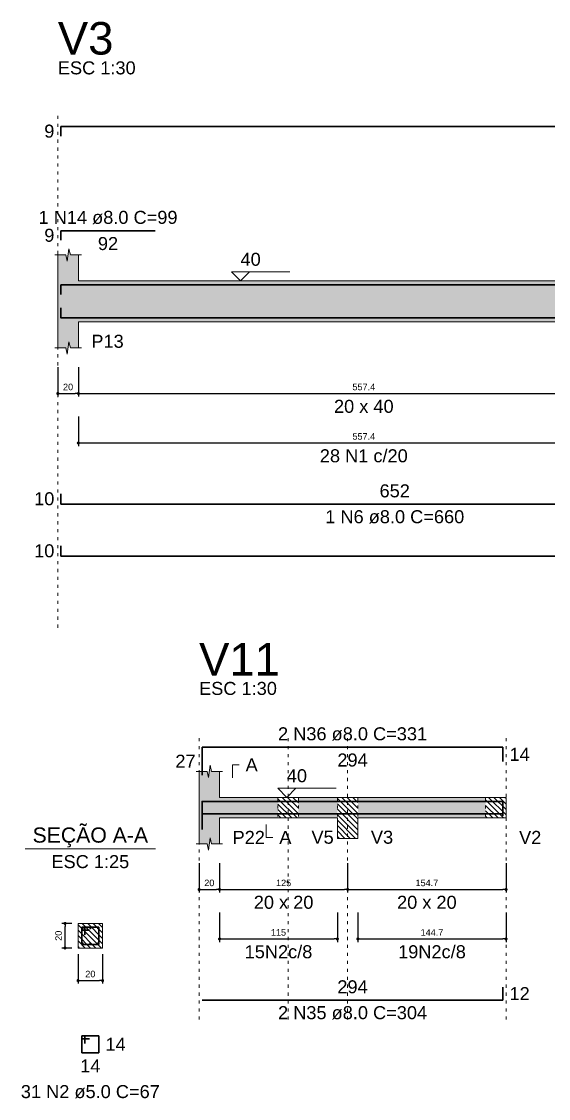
# Model space of a CAD drawing. Header units: millimetres. Extents: x 180 to 11148, y -1598 to 1045.
# Drawn here: x 1492.81 to 1509.96, y 9.52 to 44.58 of the extents above; entities that cross this region are included whole.
import ezdxf

# ---------------------------------------------------------------- set-up
doc = ezdxf.new("R2010")
doc.units = ezdxf.units.MM
doc.header["$MEASUREMENT"] = 0
doc.linetypes.add('DOT2', pattern=[3.175, 0, -3.175])
for name, color, linetype, lineweight in [('Descrição da armadura', 7, 'Continuous', 5), ('DT-Barras na forma', 2, 'Continuous', 30), ('DT-Barras no corte', 5, 'Continuous', 5), ('DT-Barras rebatidas', 2, 'Continuous', 30), ('DT-Cotas', 9, 'Continuous', 5), ('DT-Forma', 5, 'Continuous', 5), ('DT-Hachura forma vigas', 252, 'Continuous', 5), ('DT-Hachura intersecção vigas', 9, 'Continuous', 5), ('DT-Hachura seção vigas', 252, 'Continuous', 5), ('DT-Pontilhado', 9, 'DOT2', 5), ('DT-Textos', 7, 'Continuous', 5), ('DT-Título', 3, 'Continuous', 20), ('Textos armaduras', 7, 'Continuous', 5)]:
    doc.layers.add(name, color=color, linetype=linetype, lineweight=lineweight)
doc.styles.add('Arial', font='arial.ttf')
doc.dimstyles.new('UM_25.000000', dxfattribs={"dimtxt": 0.18, "dimasz": 0.1, "dimexe": 0.1, "dimexo": 0.2, "dimgap": 0, "dimtad": 1, "dimtih": 1, "dimtoh": 1, "dimdec": 1, "dimlfac": 25, "dimzin": 0, "dimdsep": 46, "dimtxsty": 'Standard', "dimcen": 0.09, "dimdle": 0.1, "dimadec": 1, "dimazin": 2, "dimtfac": 1, "dimtdec": 4, "dimtofl": 0, "dimtmove": 0, "dimatfit": 3, "dimfxl": 1, "dimtolj": 1, "dimarcsym": 0})
doc.dimstyles.new('UM_30.000000', dxfattribs={"dimtxt": 0.18, "dimasz": 0.1, "dimexe": 0.1, "dimexo": 0.2, "dimgap": 0, "dimtad": 1, "dimtih": 1, "dimtoh": 1, "dimdec": 1, "dimlfac": 30, "dimzin": 0, "dimdsep": 46, "dimtxsty": 'Standard', "dimcen": 0.09, "dimdle": 0.1, "dimadec": 1, "dimazin": 2, "dimtfac": 1, "dimtdec": 4, "dimtofl": 0, "dimtmove": 0, "dimatfit": 3, "dimfxl": 1, "dimtolj": 1, "dimarcsym": 0})
pattern_1 = [(135, (1363.44159, -104.45506), (-0.08838835, -0.08838835), [])]

# ---------------------------------------------------------------- blocks, each defined once
blk = doc.blocks.new('_Dot')
at = {"color": 0, "linetype": 'ByBlock', "lineweight": -2}
blk.add_line((-0.5, 0), (-1, 0), dxfattribs=at)
at = {"color": 0, "linetype": 'ByBlock', "const_width": 0.5}
blk.add_lwpolyline([(-0.25, 0, 1), (0.25, 0, 1)], format="xyb", close=True, dxfattribs=at)
blk = doc.blocks.new('*D255')
at = {"layer": 'Defpoints', "color": 0, "transparency": 16777216}
for p in [(1493.995, 33.528), (1494.662, 33.528), (1494.662, 32.469)]:
    blk.add_point(p, dxfattribs=at)
at = {"layer": 'DT-Cotas', "color": 0, "lineweight": -2, "transparency": 16777216}
for p, q in [((1493.995, 33.328), (1493.995, 32.369)), ((1494.662, 33.328), (1494.662, 32.369)), ((1494.095, 32.469), (1494.562, 32.469))]:
    blk.add_line(p, q, dxfattribs=at)
at = {"layer": 'DT-Cotas', "color": 0, "lineweight": -2, "transparency": 16777216, "xscale": 0.1000000014901161, "yscale": 0.1000000014901161, "zscale": 0.1000000014901161, "rotation": 180}
blk.add_blockref('_Dot', (1493.995, 32.469), dxfattribs=at)
at = {"layer": 'DT-Cotas', "color": 0, "lineweight": -2, "transparency": 16777216, "xscale": 0.1000000014901161, "yscale": 0.1000000014901161, "zscale": 0.1000000014901161}
blk.add_blockref('_Dot', (1494.662, 32.469), dxfattribs=at)
at = {"layer": 'DT-Cotas', "transparency": 16777216, "insert": (1494.328, 32.681), "char_height": 0.2118, "attachment_point": 5, "rotation": 0.0057, "style": 'Arial'}
blk.add_mtext('\\A1;20', dxfattribs=at)
blk = doc.blocks.new('*D256')
at = {"layer": 'Defpoints', "color": 0, "transparency": 16777216}
for p in [(1494.662, 33.528), (1513.242, 33.528), (1513.242, 32.469)]:
    blk.add_point(p, dxfattribs=at)
at = {"layer": 'DT-Cotas', "color": 0, "lineweight": -2, "transparency": 16777216}
for p, q in [((1494.662, 33.328), (1494.662, 32.369)), ((1513.242, 33.328), (1513.242, 32.369)), ((1494.762, 32.469), (1513.142, 32.469))]:
    blk.add_line(p, q, dxfattribs=at)
at = {"layer": 'DT-Cotas', "color": 0, "lineweight": -2, "transparency": 16777216, "xscale": 0.1000000014901161, "yscale": 0.1000000014901161, "zscale": 0.1000000014901161, "rotation": 180}
blk.add_blockref('_Dot', (1494.662, 32.469), dxfattribs=at)
at = {"layer": 'DT-Cotas', "color": 0, "lineweight": -2, "transparency": 16777216, "xscale": 0.1000000014901161, "yscale": 0.1000000014901161, "zscale": 0.1000000014901161}
blk.add_blockref('_Dot', (1513.242, 32.469), dxfattribs=at)
at = {"layer": 'DT-Cotas', "transparency": 16777216, "insert": (1503.952, 32.681), "char_height": 0.2118, "attachment_point": 5, "rotation": 0.0057, "style": 'Arial'}
blk.add_mtext('\\A1;557.4', dxfattribs=at)
blk = doc.blocks.new('*D268')
at = {"layer": 'Defpoints', "color": 0, "transparency": 16777216}
for p in [(1494.662, 31.919), (1513.242, 31.919), (1513.242, 30.86)]:
    blk.add_point(p, dxfattribs=at)
at = {"layer": 'DT-Cotas', "color": 0, "lineweight": -2, "transparency": 16777216}
for p, q in [((1494.662, 31.719), (1494.662, 30.76)), ((1513.242, 31.719), (1513.242, 30.76)), ((1494.762, 30.86), (1513.142, 30.86))]:
    blk.add_line(p, q, dxfattribs=at)
at = {"layer": 'DT-Cotas', "color": 0, "lineweight": -2, "transparency": 16777216, "xscale": 0.1000000014901161, "yscale": 0.1000000014901161, "zscale": 0.1000000014901161, "rotation": 180}
blk.add_blockref('_Dot', (1494.662, 30.86), dxfattribs=at)
at = {"layer": 'DT-Cotas', "color": 0, "lineweight": -2, "transparency": 16777216, "xscale": 0.1000000014901161, "yscale": 0.1000000014901161, "zscale": 0.1000000014901161}
blk.add_blockref('_Dot', (1513.242, 30.86), dxfattribs=at)
at = {"layer": 'DT-Cotas', "transparency": 16777216, "insert": (1503.952, 31.071), "char_height": 0.2118, "attachment_point": 5, "rotation": 0.0057, "style": 'Arial'}
blk.add_mtext('\\A1;557.4', dxfattribs=at)
blk = doc.blocks.new('*D332')
at = {"layer": 'Defpoints', "color": 0, "transparency": 16777216}
for p in [(1494.228, 15.221), (1494.652, 15.221), (1494.652, 14.421)]:
    blk.add_point(p, dxfattribs=at)
at = {"layer": 'DT-Cotas', "color": 0, "lineweight": -2, "transparency": 16777216}
for p, q in [((1494.452, 15.221), (1494.128, 15.221)), ((1494.228, 14.521), (1494.228, 15.121)), ((1494.452, 14.421), (1494.128, 14.421))]:
    blk.add_line(p, q, dxfattribs=at)
at = {"layer": 'DT-Cotas', "color": 0, "lineweight": -2, "transparency": 16777216, "xscale": 0.1000000014901161, "yscale": 0.1000000014901161, "zscale": 0.1000000014901161}
for p, rotation in [((1494.228, 15.221), 90), ((1494.228, 14.421), 270)]:
    blk.add_blockref('_Dot', p, dxfattribs=dict(at, rotation=rotation))
at = {"layer": 'DT-Cotas', "transparency": 16777216, "insert": (1494.017, 14.821), "char_height": 0.2118, "attachment_point": 5, "rotation": 90, "style": 'Arial'}
blk.add_mtext('\\A1;20', dxfattribs=at)
blk = doc.blocks.new('*D333')
at = {"layer": 'Defpoints', "color": 0, "transparency": 16777216}
for p in [(1494.652, 14.421), (1495.452, 14.421), (1495.452, 13.362)]:
    blk.add_point(p, dxfattribs=at)
at = {"layer": 'DT-Cotas', "color": 0, "lineweight": -2, "transparency": 16777216}
for p, q in [((1494.652, 14.221), (1494.652, 13.262)), ((1495.452, 14.221), (1495.452, 13.262)), ((1494.752, 13.362), (1495.352, 13.362))]:
    blk.add_line(p, q, dxfattribs=at)
at = {"layer": 'DT-Cotas', "color": 0, "lineweight": -2, "transparency": 16777216, "xscale": 0.1000000014901161, "yscale": 0.1000000014901161, "zscale": 0.1000000014901161, "rotation": 180}
blk.add_blockref('_Dot', (1494.652, 13.362), dxfattribs=at)
at = {"layer": 'DT-Cotas', "color": 0, "lineweight": -2, "transparency": 16777216, "xscale": 0.1000000014901161, "yscale": 0.1000000014901161, "zscale": 0.1000000014901161}
blk.add_blockref('_Dot', (1495.452, 13.362), dxfattribs=at)
at = {"layer": 'DT-Cotas', "transparency": 16777216, "insert": (1495.052, 13.574), "char_height": 0.2118, "attachment_point": 5, "rotation": 0.0057, "style": 'Arial'}
blk.add_mtext('\\A1;20', dxfattribs=at)
blk = doc.blocks.new('*D317')
at = {"layer": 'Defpoints', "color": 0, "transparency": 16777216}
for p in [(1498.591, 17.386), (1499.258, 17.386), (1499.258, 16.327)]:
    blk.add_point(p, dxfattribs=at)
at = {"layer": 'DT-Cotas', "color": 0, "lineweight": -2, "transparency": 16777216}
for p, q in [((1498.591, 17.186), (1498.591, 16.227)), ((1499.258, 17.186), (1499.258, 16.227)), ((1498.691, 16.327), (1499.158, 16.327))]:
    blk.add_line(p, q, dxfattribs=at)
at = {"layer": 'DT-Cotas', "color": 0, "lineweight": -2, "transparency": 16777216, "xscale": 0.1000000014901161, "yscale": 0.1000000014901161, "zscale": 0.1000000014901161, "rotation": 180}
blk.add_blockref('_Dot', (1498.591, 16.327), dxfattribs=at)
at = {"layer": 'DT-Cotas', "color": 0, "lineweight": -2, "transparency": 16777216, "xscale": 0.1000000014901161, "yscale": 0.1000000014901161, "zscale": 0.1000000014901161}
blk.add_blockref('_Dot', (1499.258, 16.327), dxfattribs=at)
at = {"layer": 'DT-Cotas', "transparency": 16777216, "insert": (1498.924, 16.539), "char_height": 0.2118, "attachment_point": 5, "rotation": 0.0057, "style": 'Arial'}
blk.add_mtext('\\A1;20', dxfattribs=at)
blk = doc.blocks.new('*D318')
at = {"layer": 'Defpoints', "color": 0, "transparency": 16777216}
for p in [(1499.258, 17.386), (1503.426, 17.386), (1503.426, 16.327)]:
    blk.add_point(p, dxfattribs=at)
at = {"layer": 'DT-Cotas', "color": 0, "lineweight": -2, "transparency": 16777216}
for p, q in [((1499.258, 17.186), (1499.258, 16.227)), ((1503.426, 17.186), (1503.426, 16.227)), ((1499.358, 16.327), (1503.326, 16.327))]:
    blk.add_line(p, q, dxfattribs=at)
at = {"layer": 'DT-Cotas', "color": 0, "lineweight": -2, "transparency": 16777216, "xscale": 0.1000000014901161, "yscale": 0.1000000014901161, "zscale": 0.1000000014901161, "rotation": 180}
blk.add_blockref('_Dot', (1499.258, 16.327), dxfattribs=at)
at = {"layer": 'DT-Cotas', "color": 0, "lineweight": -2, "transparency": 16777216, "xscale": 0.1000000014901161, "yscale": 0.1000000014901161, "zscale": 0.1000000014901161}
blk.add_blockref('_Dot', (1503.426, 16.327), dxfattribs=at)
at = {"layer": 'DT-Cotas', "transparency": 16777216, "insert": (1501.342, 16.539), "char_height": 0.2118, "attachment_point": 5, "rotation": 0.0057, "style": 'Arial'}
blk.add_mtext('\\A1;125', dxfattribs=at)
blk = doc.blocks.new('*D319')
at = {"layer": 'Defpoints', "color": 0, "transparency": 16777216}
for p in [(1503.426, 17.386), (1508.581, 17.386), (1508.581, 16.327)]:
    blk.add_point(p, dxfattribs=at)
at = {"layer": 'DT-Cotas', "color": 0, "lineweight": -2, "transparency": 16777216}
for p, q in [((1503.426, 17.186), (1503.426, 16.227)), ((1508.581, 17.186), (1508.581, 16.227)), ((1503.526, 16.327), (1508.481, 16.327))]:
    blk.add_line(p, q, dxfattribs=at)
at = {"layer": 'DT-Cotas', "color": 0, "lineweight": -2, "transparency": 16777216, "xscale": 0.1000000014901161, "yscale": 0.1000000014901161, "zscale": 0.1000000014901161, "rotation": 180}
blk.add_blockref('_Dot', (1503.426, 16.327), dxfattribs=at)
at = {"layer": 'DT-Cotas', "color": 0, "lineweight": -2, "transparency": 16777216, "xscale": 0.1000000014901161, "yscale": 0.1000000014901161, "zscale": 0.1000000014901161}
blk.add_blockref('_Dot', (1508.581, 16.327), dxfattribs=at)
at = {"layer": 'DT-Cotas', "transparency": 16777216, "insert": (1506.004, 16.539), "char_height": 0.2118, "attachment_point": 5, "rotation": 0.0057, "style": 'Arial'}
blk.add_mtext('\\A1;154.7', dxfattribs=at)
blk = doc.blocks.new('*D320')
at = {"layer": 'Defpoints', "color": 0, "transparency": 16777216}
for p in [(1499.258, 15.776), (1503.092, 15.776), (1503.092, 14.717)]:
    blk.add_point(p, dxfattribs=at)
at = {"layer": 'DT-Cotas', "color": 0, "lineweight": -2, "transparency": 16777216}
for p, q in [((1499.258, 15.576), (1499.258, 14.617)), ((1503.092, 15.576), (1503.092, 14.617)), ((1499.358, 14.717), (1502.992, 14.717))]:
    blk.add_line(p, q, dxfattribs=at)
at = {"layer": 'DT-Cotas', "color": 0, "lineweight": -2, "transparency": 16777216, "xscale": 0.1000000014901161, "yscale": 0.1000000014901161, "zscale": 0.1000000014901161, "rotation": 180}
blk.add_blockref('_Dot', (1499.258, 14.717), dxfattribs=at)
at = {"layer": 'DT-Cotas', "color": 0, "lineweight": -2, "transparency": 16777216, "xscale": 0.1000000014901161, "yscale": 0.1000000014901161, "zscale": 0.1000000014901161}
blk.add_blockref('_Dot', (1503.092, 14.717), dxfattribs=at)
at = {"layer": 'DT-Cotas', "transparency": 16777216, "insert": (1501.175, 14.929), "char_height": 0.2118, "attachment_point": 5, "rotation": 0.0057, "style": 'Arial'}
blk.add_mtext('\\A1;115', dxfattribs=at)
blk = doc.blocks.new('*D321')
at = {"layer": 'Defpoints', "color": 0, "transparency": 16777216}
for p in [(1503.759, 15.776), (1508.581, 15.776), (1508.581, 14.717)]:
    blk.add_point(p, dxfattribs=at)
at = {"layer": 'DT-Cotas', "color": 0, "lineweight": -2, "transparency": 16777216}
for p, q in [((1503.759, 15.576), (1503.759, 14.617)), ((1508.581, 15.576), (1508.581, 14.617)), ((1503.859, 14.717), (1508.481, 14.717))]:
    blk.add_line(p, q, dxfattribs=at)
at = {"layer": 'DT-Cotas', "color": 0, "lineweight": -2, "transparency": 16777216, "xscale": 0.1000000014901161, "yscale": 0.1000000014901161, "zscale": 0.1000000014901161, "rotation": 180}
blk.add_blockref('_Dot', (1503.759, 14.717), dxfattribs=at)
at = {"layer": 'DT-Cotas', "color": 0, "lineweight": -2, "transparency": 16777216, "xscale": 0.1000000014901161, "yscale": 0.1000000014901161, "zscale": 0.1000000014901161}
blk.add_blockref('_Dot', (1508.581, 14.717), dxfattribs=at)
at = {"layer": 'DT-Cotas', "transparency": 16777216, "insert": (1506.17, 14.929), "char_height": 0.2118, "attachment_point": 5, "rotation": 0.0057, "style": 'Arial'}
blk.add_mtext('\\A1;144.7', dxfattribs=at)

msp = doc.modelspace()

# ---------------------------------------------------------------- hatches: boundary and pattern name
at = {"layer": 'DT-Hachura forma vigas', "linetype": 'Continuous'}
for points in [[(1518.9066, 35.4657), (1518.4066, 35.4657), (1518.4066, 36.1323), (1513.9086, 36.1323), (1513.9086, 36.9797), (1513.6502, 36.9797), (1513.6002, 37.1797), (1513.5502, 36.7797), (1513.5002, 36.9797), (1513.2419, 36.9797), (1513.2419, 36.1323), (1494.6616, 36.1323), (1494.6616, 36.9797), (1494.4032, 36.9797), (1494.3532, 37.1797), (1494.3032, 36.7797), (1494.2532, 36.9797), (1493.9949, 36.9797), (1493.9949, 36.1323), (1493.9949, 34.799), (1493.9949, 33.9517), (1494.2532, 33.9517), (1494.3032, 33.7517), (1494.3532, 34.1517), (1494.4032, 33.9517), (1494.6616, 33.9517), (1494.6616, 34.799), (1513.2419, 34.799), (1513.2419, 33.9517), (1513.5002, 33.9517), (1513.5502, 33.7517), (1513.6002, 34.1517), (1513.6502, 33.9517), (1513.9086, 33.9517), (1513.9086, 34.799), (1518.4066, 34.799), (1518.9066, 34.799), (1526.6612, 34.799), (1527.3279, 34.799), (1532.3196, 34.799), (1532.3196, 33.9517), (1532.5779, 33.9517), (1532.6279, 33.7517), (1532.6779, 34.1517), (1532.7279, 33.9517), (1532.9862, 33.9517), (1532.9862, 34.799), (1540.6556, 34.799), (1541.3222, 34.799), (1546.3176, 34.799), (1546.3176, 33.9517), (1546.5759, 33.9517), (1546.6259, 33.7517), (1546.6759, 34.1517), (1546.7259, 33.9517), (1546.9842, 33.9517), (1546.9842, 34.799), (1554.7496, 34.799), (1555.2496, 34.799), (1565.2399, 34.799), (1565.2399, 33.9517), (1565.4982, 33.9517), (1565.5482, 33.7517), (1565.5982, 34.1517), (1565.6482, 33.9517), (1565.9066, 33.9517), (1565.9066, 34.799), (1584.3176, 34.799), (1584.3176, 33.9517), (1584.5759, 33.9517), (1584.6259, 33.7517), (1584.6759, 34.1517), (1584.7259, 33.9517), (1584.9842, 33.9517), (1584.9842, 34.799), (1584.9842, 36.1323), (1584.9842, 36.9797), (1584.7259, 36.9797), (1584.6759, 37.1797), (1584.6259, 36.7797), (1584.5759, 36.9797), (1584.3176, 36.9797), (1584.3176, 36.1323), (1565.9066, 36.1323), (1565.9066, 36.9797), (1565.6482, 36.9797), (1565.5982, 37.1797), (1565.5482, 36.7797), (1565.4982, 36.9797), (1565.2399, 36.9797), (1565.2399, 36.1323), (1555.2496, 36.1323), (1555.2496, 35.4657), (1554.7496, 35.4657), (1554.7496, 36.1323), (1546.9842, 36.1323), (1546.9842, 36.9797), (1546.7259, 36.9797), (1546.6759, 37.1797), (1546.6259, 36.7797), (1546.5759, 36.9797), (1546.3176, 36.9797), (1546.3176, 36.1323), (1541.3222, 36.1323), (1541.3222, 35.4657), (1540.6556, 35.4657), (1540.6556, 36.1323), (1532.9862, 36.1323), (1532.9862, 36.9797), (1532.7279, 36.9797), (1532.6779, 37.1797), (1532.6279, 36.7797), (1532.5779, 36.9797), (1532.3196, 36.9797), (1532.3196, 36.1323), (1527.3279, 36.1323), (1527.3279, 35.4657), (1526.6612, 35.4657), (1526.6612, 36.1323), (1518.9066, 36.1323), (1518.9066, 35.4657)], [(1499.2578, 18.6569), (1501.1578, 18.6569), (1501.1578, 19.3235), (1499.2578, 19.3235), (1499.2578, 20.1709), (1498.9995, 20.1709), (1498.9495, 20.3709), (1498.8995, 19.9709), (1498.8495, 20.1709), (1498.5911, 20.1709), (1498.5911, 19.3235), (1498.5911, 18.6569), (1498.5911, 17.8095), (1498.8495, 17.8095), (1498.8995, 17.6095), (1498.9495, 18.0095), (1498.9995, 17.8095), (1499.2578, 17.8095), (1499.2578, 18.6569)], [(1501.8245, 18.6569), (1503.0925, 18.6569), (1503.0925, 19.3235), (1501.8245, 19.3235), (1501.8245, 18.6569)], [(1503.7591, 18.6569), (1507.9148, 18.6569), (1507.9148, 19.3235), (1503.7591, 19.3235), (1503.7591, 18.6569)]]:
    msp.add_hatch(color=256, dxfattribs=at).paths.add_polyline_path(points)
at = {"layer": 'DT-Hachura intersecção vigas', "linetype": 'Continuous'}
h = msp.add_hatch(dxfattribs=at)
h.set_pattern_fill('ANSI31', color=256, angle=90, style=0)
h.set_pattern_definition(pattern_1)
h.paths.add_polyline_path([(1501.1578, 18.6569), (1501.8245, 18.6569), (1501.8245, 19.3235), (1501.1578, 19.3235), (1501.1578, 18.6569)])
h = msp.add_hatch(dxfattribs=at)
h.set_pattern_fill('ANSI31', color=256, angle=90, style=0)
h.set_pattern_definition(pattern_1)
h.paths.add_polyline_path([(1503.0925, 17.9902), (1503.7591, 17.9902), (1503.7591, 18.6569), (1503.7591, 19.3235), (1503.0925, 19.3235), (1503.0925, 18.6569), (1503.0925, 17.9902)])
h = msp.add_hatch(dxfattribs=at)
h.set_pattern_fill('ANSI31', color=256, angle=90, style=0)
h.set_pattern_definition(pattern_1)
h.paths.add_polyline_path([(1507.9148, 18.6569), (1508.5815, 18.6569), (1508.5815, 19.3235), (1507.9148, 19.3235), (1507.9148, 18.6569)])
at = {"layer": 'DT-Hachura seção vigas', "linetype": 'Continuous'}
h = msp.add_hatch(dxfattribs=at)
h.set_pattern_fill('ANSI31', color=256, angle=90, style=0)
h.set_pattern_definition(pattern_1)
h.paths.add_polyline_path([(1494.652, 14.4209), (1494.652, 14.4209), (1495.452, 14.4209), (1495.452, 15.2209), (1494.652, 15.2209), (1494.652, 14.4209)])

# ---------------------------------------------------------------- linework, layer by layer
at = {"layer": 'DT-Barras na forma'}
for p, q in [((1494.872, 15.1009), (1494.772, 15.1009)), ((1494.772, 15.1009), (1494.772, 14.5409)), ((1495.332, 15.1009), (1494.772, 15.1009)), ((1494.772, 15.1009), (1494.772, 15.0009)), ((1494.872, 14.8509), (1494.872, 15.1009)), ((1495.332, 14.5409), (1495.332, 15.1009)), ((1494.772, 15.0009), (1495.022, 15.0009)), ((1494.772, 14.5409), (1495.332, 14.5409))]:
    msp.add_line(p, q, dxfattribs=at)
for points in [[(1494.0949, 35.6957), (1494.0949, 36.0023), (1497.1616, 36.0023)], [(1494.0949, 35.6957), (1494.0949, 36.0023), (1533.7882, 36.0023)], [(1494.0949, 35.2623), (1494.0949, 34.929), (1515.8232, 34.929)], [(1494.0949, 35.2623), (1494.0949, 34.929), (1533.6574, 34.929)], [(1498.6911, 18.7869), (1508.4815, 18.7869), (1508.4815, 19.2002)], [(1498.6911, 18.2793), (1498.6911, 19.1935), (1508.4815, 19.1935), (1508.4815, 18.7269)]]:
    msp.add_lwpolyline(points, dxfattribs=at)
at = {"layer": 'DT-Barras no corte'}
for centre in [(1494.808, 15.0649), (1495.052, 15.0649), (1495.296, 15.0649), (1494.808, 14.5769), (1495.052, 14.5769), (1495.296, 14.5769)]:
    msp.add_circle(centre, 0.016, dxfattribs=at)
at = {"layer": 'DT-Barras rebatidas'}
for p, q in [((1494.0949, 40.8495), (1494.0949, 41.1561)), ((1494.0949, 41.1561), (1533.7882, 41.1561)), ((1494.0949, 37.4607), (1494.0949, 37.7673)), ((1494.0949, 37.7673), (1497.1616, 37.7673)), ((1494.0949, 29.2049), (1494.0949, 28.8715)), ((1494.0949, 28.8715), (1515.8232, 28.8715)), ((1494.0949, 27.5105), (1494.0949, 27.1771)), ((1494.0949, 27.1771), (1533.6574, 27.1771)), ((1498.6911, 20.0443), (1498.6911, 20.9585)), ((1498.6911, 20.9585), (1508.4815, 20.9585)), ((1508.4815, 20.9585), (1508.4815, 20.4919)), ((1508.4815, 12.7294), (1508.4815, 13.1427)), ((1498.6911, 12.7294), (1508.4815, 12.7294)), ((1494.872, 11.5675), (1494.772, 11.5675)), ((1494.772, 11.5675), (1494.772, 11.0075)), ((1495.332, 11.5675), (1494.772, 11.5675)), ((1494.772, 11.5675), (1494.772, 11.4675)), ((1494.872, 11.3175), (1494.872, 11.5675)), ((1495.332, 11.0075), (1495.332, 11.5675)), ((1494.772, 11.4675), (1495.022, 11.4675)), ((1494.772, 11.0075), (1495.332, 11.0075))]:
    msp.add_line(p, q, dxfattribs=at)
at = {"layer": 'DT-Forma'}
for p, q in [((1494.3032, 36.7795), (1494.3532, 37.1795)), ((1494.3532, 37.1795), (1494.4032, 36.9795)), ((1493.8949, 36.9795), (1494.2532, 36.9795)), ((1493.9949, 36.1323), (1493.9949, 36.9795)), ((1494.2532, 36.9795), (1494.3032, 36.7795)), ((1494.4032, 36.9795), (1494.7616, 36.9795)), ((1494.6616, 36.9795), (1494.6616, 36.1323)), ((1494.6616, 36.1323), (1513.2419, 36.1323)), ((1493.9949, 34.799), (1493.9949, 33.9518)), ((1494.6616, 33.9518), (1494.6616, 34.799)), ((1494.6616, 34.799), (1513.2419, 34.799)), ((1494.3032, 33.7518), (1494.3532, 34.1518)), ((1494.3532, 34.1518), (1494.4032, 33.9518)), ((1493.8949, 33.9518), (1494.2532, 33.9518)), ((1494.2532, 33.9518), (1494.3032, 33.7518)), ((1494.4032, 33.9518), (1494.7616, 33.9518)), ((1498.8995, 19.9707), (1498.9495, 20.3707)), ((1498.9495, 20.3707), (1498.9995, 20.1707)), ((1498.4911, 20.1707), (1498.8495, 20.1707)), ((1498.5911, 19.3235), (1498.5911, 20.1707)), ((1498.8495, 20.1707), (1498.8995, 19.9707)), ((1498.9995, 20.1707), (1499.3578, 20.1707)), ((1499.2578, 20.1707), (1499.2578, 19.3235)), ((1499.2578, 19.3235), (1501.1578, 19.3235)), ((1501.1578, 19.3235), (1501.8245, 19.3235)), ((1501.8245, 19.3235), (1503.0925, 19.3235)), ((1503.0925, 19.3235), (1503.7591, 19.3235)), ((1503.7591, 19.3235), (1507.9148, 19.3235)), ((1507.9148, 19.3235), (1508.5815, 19.3235)), ((1498.5911, 18.6569), (1498.5911, 17.8097)), ((1499.2578, 17.8097), (1499.2578, 18.6569)), ((1499.2578, 18.6569), (1501.1578, 18.6569)), ((1501.1578, 18.6569), (1501.8245, 18.6569)), ((1501.8245, 18.6569), (1503.0925, 18.6569)), ((1503.0925, 18.6569), (1503.0925, 17.9902)), ((1503.7591, 17.9902), (1503.7591, 18.6569)), ((1503.7591, 18.6569), (1507.9148, 18.6569)), ((1507.9148, 18.6569), (1508.5815, 18.6569)), ((1498.8995, 17.6097), (1498.9495, 18.0097)), ((1498.9495, 18.0097), (1498.9995, 17.8097)), ((1503.0925, 17.9902), (1503.7591, 17.9902)), ((1498.4911, 17.8097), (1498.8495, 17.8097)), ((1498.8495, 17.8097), (1498.8995, 17.6097)), ((1498.9995, 17.8097), (1499.3578, 17.8097)), ((1495.452, 15.2209), (1494.652, 15.2209)), ((1494.652, 15.2209), (1494.652, 15.2209)), ((1494.652, 15.2209), (1494.652, 14.4209)), ((1495.452, 14.4209), (1495.452, 15.2209)), ((1495.452, 15.2209), (1495.452, 15.2209)), ((1494.652, 14.4209), (1495.452, 14.4209)), ((1494.652, 14.4209), (1494.652, 14.4209)), ((1495.452, 14.4209), (1495.452, 14.4209))]:
    msp.add_line(p, q, dxfattribs=at)
at = {"layer": 'DT-Forma', "linetype": 'Continuous'}
for p, q in [((1493.9949, 34.799), (1493.9949, 36.1323)), ((1498.5911, 18.6569), (1498.5911, 19.3235)), ((1508.5815, 19.3235), (1508.5815, 18.6569))]:
    msp.add_line(p, q, dxfattribs=at)
at = {"layer": 'DT-Pontilhado', "ltscale": 0.05}
for p, q in [((1493.9949, 24.8473), (1493.9949, 41.5797)), ((1498.5911, 12.094), (1498.5911, 21.3821)), ((1501.4911, 12.094), (1501.4911, 21.3821)), ((1503.4258, 12.094), (1503.4258, 21.3821)), ((1508.5815, 12.094), (1508.5815, 21.3821)), ((1501.1578, 19.3235), (1501.1578, 18.6569)), ((1501.8245, 19.3235), (1501.8245, 18.6569)), ((1503.0925, 19.3235), (1503.0925, 18.6569)), ((1503.7591, 19.3235), (1503.7591, 18.6569)), ((1507.9148, 19.3235), (1507.9148, 18.6569))]:
    msp.add_line(p, q, dxfattribs=at)
at = {"layer": 'DT-Textos'}
msp.add_line((1492.934, 17.6507), (1497.17, 17.6507), dxfattribs=at)
for points in [[(1500.2357, 36.4289), (1499.9391, 36.1323), (1499.6426, 36.4289), (1501.5488, 36.4289)], [(1499.6814, 19.9589), (1499.6814, 20.3825), (1499.8932, 20.3825)], [(1501.7425, 19.62), (1501.446, 19.3235), (1501.1495, 19.62), (1503.0557, 19.62)], [(1500.7778, 18.4451), (1500.7778, 18.0215), (1500.9896, 18.0215)]]:
    msp.add_lwpolyline(points, dxfattribs=at)

# ---------------------------------------------------------------- texts
at = {"layer": 'Descrição da armadura', "linetype": 'Continuous', "char_height": 0.4236, "attachment_point": 8, "line_spacing_factor": 0.798, "style": 'Arial'}
for s, insert, width in [('1 N14 ø8.0 C=99', (1495.6282, 37.9791), 9.069495), ('28 N1 c/20', (1503.9517, 30.2241), 5.738683), ('1 N6 ø8.0 C=660', (1504.9591, 28.2361), 9.069495), ('2 N36 ø8.0 C=331', (1503.5863, 21.1703), 9.7294), ('15N2c/8', (1501.1751, 14.082), 4.419452), ('19N2c/8', (1506.1703, 14.082), 4.419452), ('2 N35 ø8.0 C=304', (1503.5863, 12.094), 9.7294)]:
    msp.add_mtext(s, dxfattribs=dict(at, insert=insert, width=width))
at = {"layer": 'Descrição da armadura', "color": 7, "linetype": 'Continuous', "insert": (1495.052, 9.5249), "char_height": 0.4236, "width": 9.069495, "attachment_point": 8, "line_spacing_factor": 0.798, "style": 'Arial'}
msp.add_mtext('31 N2 ø5.0 C=67', dxfattribs=at)
at = {"layer": 'DT-Textos', "line_spacing_factor": 0.798, "style": 'Arial'}
for s, insert, char_height, width, attachment_point in [('ESC 1:30', (1493.9949, 42.8505), 0.4236, 4.729993, 7), ('40', (1499.9391, 36.6195), 0.4236, 1.229172, 7), ('P13', (1495.0852, 33.9518), 0.4236, 1.966244, 7), ('20 x 40', (1503.9517, 31.8338), 0.4236, 3.624925, 8), ('ESC 1:30', (1498.5911, 22.6529), 0.4236, 4.729993, 7), ('A', (1500.105, 20.1707), 0.4236, 0.737072, 7), ('40', (1501.446, 19.8107), 0.4236, 1.229172, 7), ('SEÇÃO A-A', (1495.0516, 17.6989), 0.4942, 8.023973, 8), ('P22', (1499.6814, 17.8097), 0.4236, 1.966244, 7), ('A', (1501.2014, 17.8097), 0.4236, 0.737072, 7), ('V5', (1502.2481, 17.8097), 0.4236, 1.351658, 7), ('V3', (1504.1827, 17.8097), 0.4236, 1.351658, 7), ('V2', (1509.0051, 17.8097), 0.4236, 1.351658, 7), ('ESC 1:25', (1495.052, 17.0153), 0.4236, 4.729993, 8), ('20 x 20', (1501.3418, 15.6917), 0.4236, 3.624925, 8), ('20 x 20', (1506.0036, 15.6917), 0.4236, 3.624925, 8)]:
    msp.add_mtext(s, dxfattribs=dict(at, insert=insert, char_height=char_height, width=width, attachment_point=attachment_point))
at = {"layer": 'DT-Título', "char_height": 1.059, "attachment_point": 7, "line_spacing_factor": 0.798, "style": 'Arial'}
for s, insert, width in [('V3', (1493.9949, 43.4859), 3.604421), ('V11', (1498.5911, 23.2883), 5.243317)]:
    msp.add_mtext(s, dxfattribs=dict(at, insert=insert, width=width))
at = {"layer": 'Textos armaduras', "linetype": 'Continuous', "char_height": 0.4236, "attachment_point": 7, "line_spacing_factor": 0.798, "style": 'Arial'}
for s, insert, width in [('9', (1493.5532, 40.791), 0.659905), ('9', (1493.5532, 37.4022), 0.659905), ('92', (1495.2983, 37.1319), 1.31981), ('652', (1504.4641, 29.0833), 1.979715), ('10', (1493.2232, 28.8264), 1.31981), ('10', (1493.2232, 27.132), 1.31981), ('27', (1497.8194, 20.2896), 1.31981), ('294', (1503.0914, 20.3231), 1.979715), ('14', (1508.6933, 20.5134), 1.31981), ('294', (1503.0914, 12.9412), 1.979715), ('12', (1508.6933, 12.7242), 1.31981)]:
    msp.add_mtext(s, dxfattribs=dict(at, insert=insert, width=width))
at = {"layer": 'Textos armaduras', "color": 7, "linetype": 'Continuous', "char_height": 0.4236, "width": 1.31981, "attachment_point": 7, "line_spacing_factor": 0.798, "style": 'Arial'}
for insert in [(1495.5438, 11.0757), (1494.7221, 10.3721)]:
    msp.add_mtext('14', dxfattribs=dict(at, insert=insert))

# ---------------------------------------------------------------- dimensions: what is measured, and where the dimension line sits
at = {"layer": 'DT-Cotas'}
for base, p1, p2, dimstyle, override, picture, middle in [((1494.6616, 32.4692), (1493.9949, 33.5282), (1494.6616, 33.5282), 'UM_30.000000', {"dimtxt": 0.2118, "dimasz": 0.1, "dimexe": 0.1, "dimexo": 0.2, "dimtad": 1, "dimtih": 0, "dimtoh": 0, "dimdec": 1, "dimlfac": 30, "dimzin": 8, "dimtxsty": 'Arial', "dimblk": 'Dot', "dimblk1": 'Dot', "dimblk2": 'Dot', "dimsah": 1, "dimdle": 0.1, "dimse1": 0, "dimse2": 0, "dimclrt": 256, "dimadec": 1, "dimazin": 3, "dimtmove": 2, "dimldrblk": 'Dot'}, '*D255', (1494.3282, 32.681)), ((1513.2419, 32.4692), (1494.6616, 33.5282), (1513.2419, 33.5282), 'UM_30.000000', {"dimtxt": 0.2118, "dimasz": 0.1, "dimexe": 0.1, "dimexo": 0.2, "dimtad": 1, "dimtih": 0, "dimtoh": 0, "dimdec": 1, "dimlfac": 30, "dimzin": 8, "dimtxsty": 'Arial', "dimblk": 'Dot', "dimblk1": 'Dot', "dimblk2": 'Dot', "dimsah": 1, "dimdle": 0.1, "dimse1": 0, "dimse2": 0, "dimclrt": 256, "dimadec": 1, "dimazin": 3, "dimtmove": 2, "dimldrblk": 'Dot'}, '*D256', (1503.9517, 32.681)), ((1513.2419, 30.8595), (1494.6616, 31.9185), (1513.2419, 31.9185), 'UM_30.000000', {"dimtxt": 0.2118, "dimasz": 0.1, "dimexe": 0.1, "dimexo": 0.2, "dimtad": 1, "dimtih": 0, "dimtoh": 0, "dimdec": 1, "dimlfac": 30, "dimzin": 8, "dimtxsty": 'Arial', "dimblk": 'Dot', "dimblk1": 'Dot', "dimblk2": 'Dot', "dimsah": 1, "dimdle": 0.1, "dimse1": 0, "dimse2": 0, "dimclrt": 256, "dimadec": 1, "dimazin": 3, "dimtmove": 2, "dimldrblk": 'Dot'}, '*D268', (1503.9517, 31.0713)), ((1499.2578, 16.3271), (1498.5911, 17.3861), (1499.2578, 17.3861), 'UM_30.000000', {"dimtxt": 0.2118, "dimasz": 0.1, "dimexe": 0.1, "dimexo": 0.2, "dimtad": 1, "dimtih": 0, "dimtoh": 0, "dimdec": 1, "dimlfac": 30, "dimzin": 8, "dimtxsty": 'Arial', "dimblk": 'Dot', "dimblk1": 'Dot', "dimblk2": 'Dot', "dimsah": 1, "dimdle": 0.1, "dimse1": 0, "dimse2": 0, "dimclrt": 256, "dimadec": 1, "dimazin": 3, "dimtmove": 2, "dimldrblk": 'Dot'}, '*D317', (1498.9245, 16.5389)), ((1503.4258, 16.3271), (1499.2578, 17.3861), (1503.4258, 17.3861), 'UM_30.000000', {"dimtxt": 0.2118, "dimasz": 0.1, "dimexe": 0.1, "dimexo": 0.2, "dimtad": 1, "dimtih": 0, "dimtoh": 0, "dimdec": 1, "dimlfac": 30, "dimzin": 8, "dimtxsty": 'Arial', "dimblk": 'Dot', "dimblk1": 'Dot', "dimblk2": 'Dot', "dimsah": 1, "dimdle": 0.1, "dimse1": 0, "dimse2": 0, "dimclrt": 256, "dimadec": 1, "dimazin": 3, "dimtmove": 2, "dimldrblk": 'Dot'}, '*D318', (1501.3418, 16.5389)), ((1508.5815, 16.3271), (1503.4258, 17.3861), (1508.5815, 17.3861), 'UM_30.000000', {"dimtxt": 0.2118, "dimasz": 0.1, "dimexe": 0.1, "dimexo": 0.2, "dimtad": 1, "dimtih": 0, "dimtoh": 0, "dimdec": 1, "dimlfac": 30, "dimzin": 8, "dimtxsty": 'Arial', "dimblk": 'Dot', "dimblk1": 'Dot', "dimblk2": 'Dot', "dimsah": 1, "dimdle": 0.1, "dimse1": 0, "dimse2": 0, "dimclrt": 256, "dimadec": 1, "dimazin": 3, "dimtmove": 2, "dimldrblk": 'Dot'}, '*D319', (1506.0036, 16.5389)), ((1503.0925, 14.7174), (1499.2578, 15.7764), (1503.0925, 15.7764), 'UM_30.000000', {"dimtxt": 0.2118, "dimasz": 0.1, "dimexe": 0.1, "dimexo": 0.2, "dimtad": 1, "dimtih": 0, "dimtoh": 0, "dimdec": 1, "dimlfac": 30, "dimzin": 8, "dimtxsty": 'Arial', "dimblk": 'Dot', "dimblk1": 'Dot', "dimblk2": 'Dot', "dimsah": 1, "dimdle": 0.1, "dimse1": 0, "dimse2": 0, "dimclrt": 256, "dimadec": 1, "dimazin": 3, "dimtmove": 2, "dimldrblk": 'Dot'}, '*D320', (1501.1751, 14.9292)), ((1508.5815, 14.7174), (1503.7591, 15.7764), (1508.5815, 15.7764), 'UM_30.000000', {"dimtxt": 0.2118, "dimasz": 0.1, "dimexe": 0.1, "dimexo": 0.2, "dimtad": 1, "dimtih": 0, "dimtoh": 0, "dimdec": 1, "dimlfac": 30, "dimzin": 8, "dimtxsty": 'Arial', "dimblk": 'Dot', "dimblk1": 'Dot', "dimblk2": 'Dot', "dimsah": 1, "dimdle": 0.1, "dimse1": 0, "dimse2": 0, "dimclrt": 256, "dimadec": 1, "dimazin": 3, "dimtmove": 2, "dimldrblk": 'Dot'}, '*D321', (1506.1703, 14.9292)), ((1495.452, 13.3619), (1494.652, 14.4209), (1495.452, 14.4209), 'UM_25.000000', {"dimtxt": 0.2118, "dimasz": 0.1, "dimexe": 0.1, "dimexo": 0.2, "dimtad": 1, "dimtih": 0, "dimtoh": 0, "dimdec": 1, "dimlfac": 25, "dimzin": 8, "dimtxsty": 'Arial', "dimblk": 'Dot', "dimblk1": 'Dot', "dimblk2": 'Dot', "dimsah": 1, "dimdle": 0.1, "dimse1": 0, "dimse2": 0, "dimclrt": 256, "dimadec": 1, "dimazin": 3, "dimtmove": 2, "dimldrblk": 'Dot'}, '*D333', (1495.052, 13.5737))]:
    dim = msp.add_linear_dim(base=base, p1=p1, p2=p2, dimstyle=dimstyle, override=override, dxfattribs=at)
    dim.commit()
    dim.dimension.update_dxf_attribs({"geometry": picture, "text_midpoint": middle, "dimtype": 160, "text_rotation": 0.00573})
dim = msp.add_linear_dim(base=(1494.2284, 15.2209), p1=(1494.652, 14.4209), p2=(1494.652, 15.2209), angle=90, dimstyle='UM_25.000000', override={"dimtxt": 0.2118, "dimasz": 0.1, "dimexe": 0.1, "dimexo": 0.2, "dimtad": 1, "dimtih": 0, "dimtoh": 0, "dimdec": 1, "dimlfac": 25, "dimzin": 8, "dimtxsty": 'Arial', "dimblk": 'Dot', "dimblk1": 'Dot', "dimblk2": 'Dot', "dimsah": 1, "dimdle": 0.1, "dimse1": 0, "dimse2": 0, "dimclrt": 256, "dimadec": 1, "dimazin": 3, "dimtmove": 2, "dimldrblk": 'Dot'}, dxfattribs=at)
dim.commit()
dim.dimension.update_dxf_attribs({"geometry": '*D332', "text_midpoint": (1494.0166, 14.8209), "dimtype": 160, "text_rotation": 90})

doc.saveas('drawing.dxf')
